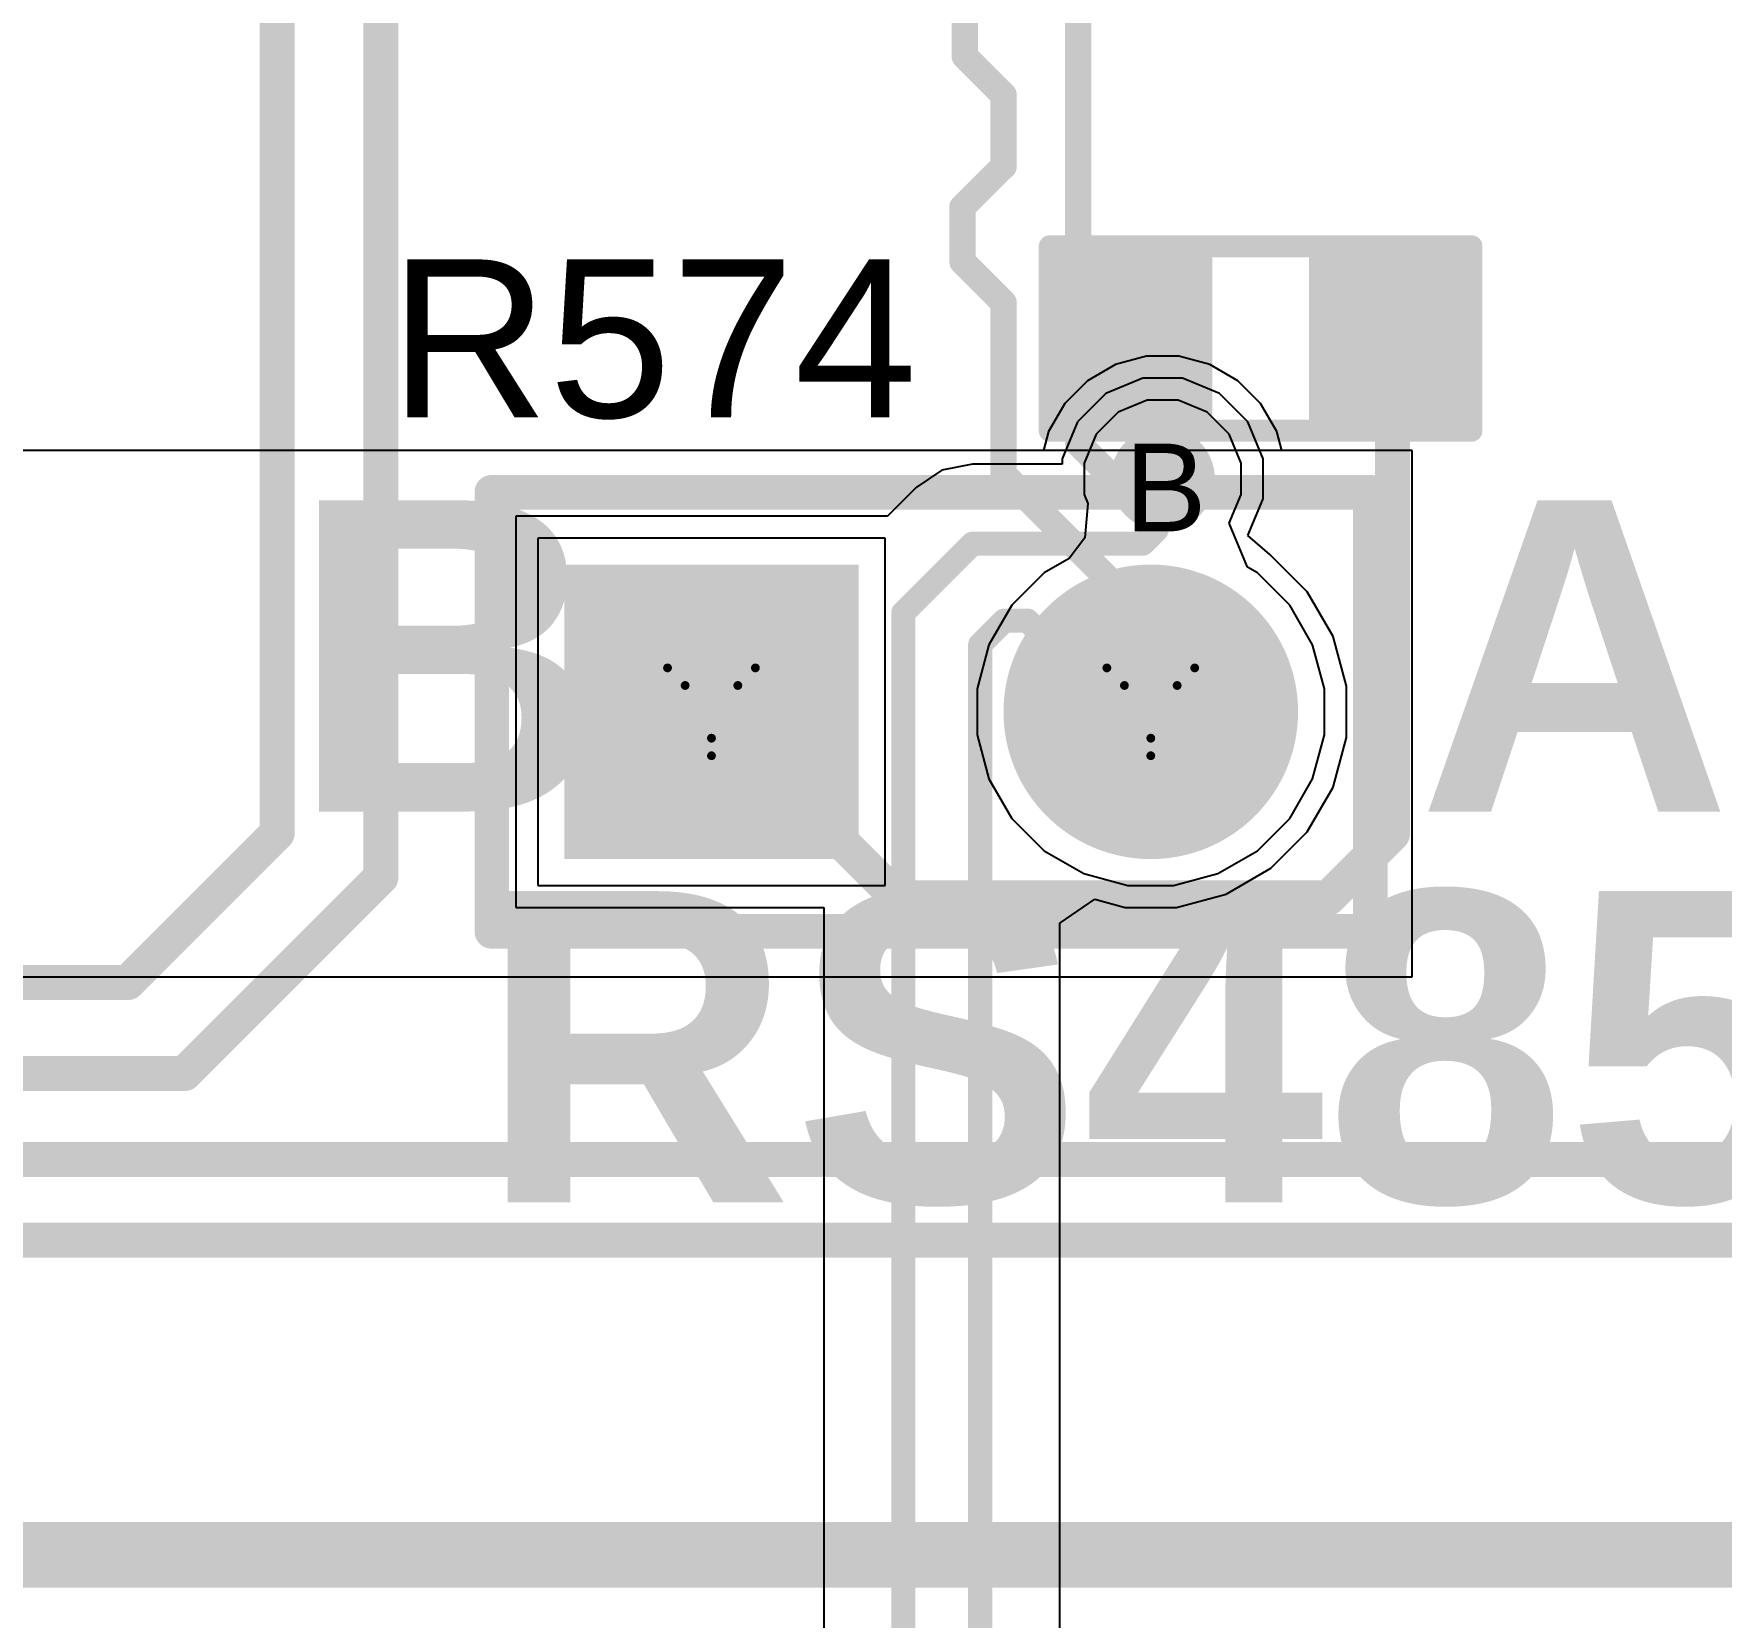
# Model space of a CAD drawing. Header units: inches. Extents: x 0 to 5379, y 0 to 5429.
# Drawn here: x 154.32 to 164.08, y 109.7 to 118.86 of the extents above; entities that cross this region are included whole.
import ezdxf

# ---------------------------------------------------------------- set-up
doc = ezdxf.new("R2010")
doc.units = ezdxf.units.IN
for name, color, linetype in [('Bottom Layer', 5, 'Continuous'), ('Bottom Solder', 6, 'Continuous'), ('Drill Drawing', 1, 'Continuous'), ('GND01', 16, 'Continuous'), ('GND02', 76, 'Continuous'), ('Multi-Layer', 9, 'Continuous'), ('Pad Holes', 156, 'Continuous'), ('PWR', 156, 'Continuous'), ('SIG 01', 90, 'Continuous'), ('Top Layer', 1, 'Continuous'), ('Top Overlay', 2, 'Continuous'), ('Top Paste', 8, 'Continuous'), ('Top Solder', 216, 'Continuous'), ('Via Holes', 16, 'Continuous')]:
    doc.layers.add(name, color=color, linetype=linetype)
doc.styles.add('Arial', font='', dxfattribs={"height": 0.2})
doc.styles.add('Arial_Bold', font='', dxfattribs={"height": 0.2})
doc.styles.get('Arial').set_extended_font_data('Arial')
doc.styles.get('Arial_Bold').set_extended_font_data('Arial', bold=True)

# ---------------------------------------------------------------- blocks, each defined once
blk = doc.blocks.new('R___0603_207')
at = {"layer": 'Top Layer'}
for points in [[(-0.381, 0.4445), (-0.381, -0.4445), (-1.143, -0.4445), (-1.143, 0.4445)], [(1.143, 0.4445), (1.143, -0.4445), (0.381, -0.4445), (0.381, 0.4445)]]:
    blk.add_hatch(color=1, dxfattribs=at).paths.add_polyline_path(points)
at = {"layer": 'Top Paste'}
for points in [[(-0.381, 0.4445), (-0.381, -0.4445), (-1.143, -0.4445), (-1.143, 0.4445)], [(1.143, 0.4445), (1.143, -0.4445), (0.381, -0.4445), (0.381, 0.4445)]]:
    blk.add_hatch(color=8, dxfattribs=at).paths.add_polyline_path(points)
at = {"layer": 'Top Solder'}
for points in [[(-0.2794, 0.5461), (-0.2794, -0.5461), (-1.2446, -0.5461), (-1.2446, 0.5461)], [(1.2446, 0.5461), (1.2446, -0.5461), (0.2794, -0.5461), (0.2794, 0.5461)]]:
    blk.add_hatch(color=216, dxfattribs=at).paths.add_polyline_path(points)
at = {"layer": 'Top Overlay'}
for points in [[(-1.2192, 0.5334, 0.127, 0.127, 0), (-1.2192, -0.5334, 0.127, 0.127, 0)], [(1.2192, 0.5334, 0.127, 0.127, 0), (-1.2192, 0.5334, 0.127, 0.127, 0)], [(1.2192, 0.5334, 0.127, 0.127, 0), (1.2192, -0.5334, 0.127, 0.127, 0)], [(1.2192, -0.5334, 0.127, 0.127, 0), (-1.2192, -0.5334, 0.127, 0.127, 0)]]:
    blk.add_lwpolyline(points, format="xyseb", dxfattribs=at)
for points in [[(-1.25095, 0.5334, 0.0635, 0.0635, 1), (-1.18745, 0.5334, 0.0635, 0.0635, 1)], [(-1.25095, 0.5334, 0.0635, 0.0635, 1), (-1.18745, 0.5334, 0.0635, 0.0635, 1)], [(1.18745, 0.5334, 0.0635, 0.0635, 1), (1.25095, 0.5334, 0.0635, 0.0635, 1)], [(1.18745, 0.5334, 0.0635, 0.0635, 1), (1.25095, 0.5334, 0.0635, 0.0635, 1)], [(-1.25095, -0.5334, 0.0635, 0.0635, 1), (-1.18745, -0.5334, 0.0635, 0.0635, 1)], [(-1.25095, -0.5334, 0.0635, 0.0635, 1), (-1.18745, -0.5334, 0.0635, 0.0635, 1)], [(1.18745, -0.5334, 0.0635, 0.0635, 1), (1.25095, -0.5334, 0.0635, 0.0635, 1)], [(1.18745, -0.5334, 0.0635, 0.0635, 1), (1.25095, -0.5334, 0.0635, 0.0635, 1)]]:
    blk.add_lwpolyline(points, format="xyseb", close=True, dxfattribs=at)
blk = doc.blocks.new('HDR1X2__792')
at = {"layer": 'Bottom Layer'}
blk.add_hatch(color=5, dxfattribs=at).paths.add_polyline_path([(-0.75, 0.75), (0.75, 0.75), (0.75, -0.75), (-0.75, -0.75)])
h = blk.add_hatch(color=5, dxfattribs=at)
edge = h.paths.add_edge_path()
edge.add_arc((2.54, 0), 0.75, 0, 360)
at = {"layer": 'Bottom Solder'}
blk.add_hatch(color=6, dxfattribs=at).paths.add_polyline_path([(-0.8516, 0.8516), (0.8516, 0.8516), (0.8516, -0.8516), (-0.8516, -0.8516)])
h = blk.add_hatch(color=6, dxfattribs=at)
edge = h.paths.add_edge_path()
edge.add_arc((2.54, 0), 0.8516, 0, 360)
at = {"layer": 'GND01'}
blk.add_hatch(color=16, dxfattribs=at).paths.add_polyline_path([(-0.75, 0.75), (0.75, 0.75), (0.75, -0.75), (-0.75, -0.75)])
h = blk.add_hatch(color=16, dxfattribs=at)
edge = h.paths.add_edge_path()
edge.add_arc((2.54, 0), 0.75, 0, 360)
at = {"layer": 'GND02'}
blk.add_hatch(color=76, dxfattribs=at).paths.add_polyline_path([(-0.75, 0.75), (0.75, 0.75), (0.75, -0.75), (-0.75, -0.75)])
h = blk.add_hatch(color=76, dxfattribs=at)
edge = h.paths.add_edge_path()
edge.add_arc((2.54, 0), 0.75, 0, 360)
at = {"layer": 'Multi-Layer'}
blk.add_hatch(color=9, dxfattribs=at).paths.add_polyline_path([(-0.75, 0.75), (0.75, 0.75), (0.75, -0.75), (-0.75, -0.75)])
h = blk.add_hatch(color=9, dxfattribs=at)
edge = h.paths.add_edge_path()
edge.add_arc((2.54, 0), 0.75, 0, 360)
at = {"layer": 'Pad Holes'}
h = blk.add_hatch(color=7, dxfattribs=at)
edge = h.paths.add_edge_path()
edge.add_arc((0, 0), 0.45, 0, 360)
h = blk.add_hatch(color=7, dxfattribs=at)
edge = h.paths.add_edge_path()
edge.add_arc((2.54, 0), 0.45, 0, 360)
at = {"layer": 'PWR'}
blk.add_hatch(color=156, dxfattribs=at).paths.add_polyline_path([(-0.75, 0.75), (0.75, 0.75), (0.75, -0.75), (-0.75, -0.75)])
h = blk.add_hatch(color=156, dxfattribs=at)
edge = h.paths.add_edge_path()
edge.add_arc((2.54, 0), 0.75, 0, 360)
at = {"layer": 'SIG 01'}
blk.add_hatch(color=90, dxfattribs=at).paths.add_polyline_path([(-0.75, 0.75), (0.75, 0.75), (0.75, -0.75), (-0.75, -0.75)])
h = blk.add_hatch(color=90, dxfattribs=at)
edge = h.paths.add_edge_path()
edge.add_arc((2.54, 0), 0.75, 0, 360)
at = {"layer": 'Top Layer'}
blk.add_hatch(color=1, dxfattribs=at).paths.add_polyline_path([(-0.75, 0.75), (0.75, 0.75), (0.75, -0.75), (-0.75, -0.75)])
h = blk.add_hatch(color=1, dxfattribs=at)
edge = h.paths.add_edge_path()
edge.add_arc((2.54, 0), 0.75, 0, 360)
at = {"layer": 'Top Solder'}
blk.add_hatch(color=216, dxfattribs=at).paths.add_polyline_path([(-0.8516, 0.8516), (0.8516, 0.8516), (0.8516, -0.8516), (-0.8516, -0.8516)])
h = blk.add_hatch(color=216, dxfattribs=at)
edge = h.paths.add_edge_path()
edge.add_arc((2.54, 0), 0.8516, 0, 360)
at = {"layer": 'Top Overlay'}
for points in [[(-1.27, 1.27, 0.2, 0.2, 0), (3.81, 1.27, 0.2, 0.2, 0)], [(-1.27, -1.27, 0.2, 0.2, 0), (-1.27, 1.27, 0.2, 0.2, 0)], [(3.81, -1.27, 0.2, 0.2, 0), (3.81, 1.27, 0.2, 0.2, 0)], [(-1.27, -1.27, 0.2, 0.2, 0), (3.81, -1.27, 0.2, 0.2, 0)]]:
    blk.add_lwpolyline(points, format="xyseb", dxfattribs=at)
for points in [[(-1.32, 1.27, 0.1, 0.1, 1), (-1.22, 1.27, 0.1, 0.1, 1)], [(-1.32, 1.27, 0.1, 0.1, 1), (-1.22, 1.27, 0.1, 0.1, 1)], [(3.76, 1.27, 0.1, 0.1, 1), (3.86, 1.27, 0.1, 0.1, 1)], [(3.76, 1.27, 0.1, 0.1, 1), (3.86, 1.27, 0.1, 0.1, 1)], [(-1.32, -1.27, 0.1, 0.1, 1), (-1.22, -1.27, 0.1, 0.1, 1)], [(-1.32, -1.27, 0.1, 0.1, 1), (-1.22, -1.27, 0.1, 0.1, 1)], [(3.76, -1.27, 0.1, 0.1, 1), (3.86, -1.27, 0.1, 0.1, 1)], [(3.76, -1.27, 0.1, 0.1, 1), (3.86, -1.27, 0.1, 0.1, 1)]]:
    blk.add_lwpolyline(points, format="xyseb", close=True, dxfattribs=at)

msp = doc.modelspace()

# ---------------------------------------------------------------- hatches: boundary and pattern name
at = {"layer": 'Bottom Layer'}
h = msp.add_hatch(color=5, dxfattribs=at)
edge = h.paths.add_edge_path()
edge.add_arc((160.8497, 116.2858), 0.2, 0, 360)
at = {"layer": 'Bottom Solder'}
h = msp.add_hatch(color=6, dxfattribs=at)
edge = h.paths.add_edge_path()
edge.add_arc((160.8497, 116.2858), 0.3016, 0, 360)
at = {"layer": 'GND01'}
h = msp.add_hatch(color=16, dxfattribs=at)
edge = h.paths.add_edge_path()
edge.add_arc((160.8497, 116.2858), 0.2, 0, 360)
at = {"layer": 'GND02'}
h = msp.add_hatch(color=76, dxfattribs=at)
edge = h.paths.add_edge_path()
edge.add_arc((160.8497, 116.2858), 0.2, 0, 360)
at = {"layer": 'PWR'}
h = msp.add_hatch(color=156, dxfattribs=at)
edge = h.paths.add_edge_path()
edge.add_arc((160.8497, 116.2858), 0.2, 0, 360)
at = {"layer": 'SIG 01'}
h = msp.add_hatch(color=90, dxfattribs=at)
edge = h.paths.add_edge_path()
edge.add_arc((160.8497, 116.2858), 0.2, 0, 360)
at = {"layer": 'Top Layer'}
h = msp.add_hatch(color=1, dxfattribs=at)
edge = h.paths.add_edge_path()
edge.add_arc((160.8497, 116.2858), 0.2, 0, 360)
at = {"layer": 'Top Solder'}
h = msp.add_hatch(color=216, dxfattribs=at)
edge = h.paths.add_edge_path()
edge.add_arc((160.8497, 116.2858), 0.3016, 0, 360)
at = {"layer": 'Via Holes'}
h = msp.add_hatch(color=7, dxfattribs=at)
edge = h.paths.add_edge_path()
edge.add_arc((160.8497, 116.2858), 0.1, 0, 360)

# ---------------------------------------------------------------- linework, layer by layer
at = {"layer": 'Bottom Layer'}
for p, q in [((160.7564, 116.9938), (160.5764, 116.9455)), ((160.9429, 116.9938), (160.7564, 116.9938)), ((161.1229, 116.9455), (160.9429, 116.9938)), ((160.5764, 116.9455), (160.4149, 116.8523)), ((161.2844, 116.8523), (161.1229, 116.9455)), ((160.4149, 116.8523), (160.2831, 116.7205)), ((161.4162, 116.7205), (161.2844, 116.8523)), ((160.2831, 116.7205), (160.1899, 116.5591)), ((161.5094, 116.5591), (161.4162, 116.7205)), ((160.1899, 116.5591), (160.1606, 116.4497)), ((161.5387, 116.4497), (161.5094, 116.5591)), ((162.293, 116.4497), (146.317, 116.4497)), ((160.1606, 116.4497), (151.1266, 116.4497)), ((162.293, 116.4497), (161.5387, 116.4497)), ((162.293, 113.4058), (162.293, 116.4497)), ((162.293, 113.4058), (162.293, 116.4497)), ((146.317, 113.4058), (162.293, 113.4058)), ((146.317, 113.4058), (162.293, 113.4058))]:
    msp.add_line(p, q, dxfattribs=at)
at = {"layer": 'Drill Drawing'}
for points in [[(157.987, 115.1917, 0.0508, 0.0508, 0), (158.495, 115.1917, 0.0508, 0.0508, 0)], [(157.987, 115.1917, 0.0508, 0.0508, 0), (158.241, 114.6837, 0.0508, 0.0508, 0)], [(158.241, 114.6837, 0.0508, 0.0508, 0), (158.495, 115.1917, 0.0508, 0.0508, 0)], [(160.527, 115.1917, 0.0508, 0.0508, 0), (161.035, 115.1917, 0.0508, 0.0508, 0)], [(160.527, 115.1917, 0.0508, 0.0508, 0), (160.781, 114.6837, 0.0508, 0.0508, 0)], [(160.781, 114.6837, 0.0508, 0.0508, 0), (161.035, 115.1917, 0.0508, 0.0508, 0)], [(158.0886, 115.0901, 0.0508, 0.0508, 0), (158.3934, 115.0901, 0.0508, 0.0508, 0)], [(158.0886, 115.0901, 0.0508, 0.0508, 0), (158.241, 114.7853, 0.0508, 0.0508, 0)], [(158.241, 114.7853, 0.0508, 0.0508, 0), (158.3934, 115.0901, 0.0508, 0.0508, 0)], [(160.6286, 115.0901, 0.0508, 0.0508, 0), (160.9334, 115.0901, 0.0508, 0.0508, 0)], [(160.6286, 115.0901, 0.0508, 0.0508, 0), (160.781, 114.7853, 0.0508, 0.0508, 0)], [(160.781, 114.7853, 0.0508, 0.0508, 0), (160.9334, 115.0901, 0.0508, 0.0508, 0)]]:
    msp.add_lwpolyline(points, format="xyseb", dxfattribs=at)
for points in [[(157.9743, 115.1917, 0.0254, 0.0254, 1), (157.9997, 115.1917, 0.0254, 0.0254, 1)], [(157.9743, 115.1917, 0.0254, 0.0254, 1), (157.9997, 115.1917, 0.0254, 0.0254, 1)], [(158.4823, 115.1917, 0.0254, 0.0254, 1), (158.5077, 115.1917, 0.0254, 0.0254, 1)], [(158.4823, 115.1917, 0.0254, 0.0254, 1), (158.5077, 115.1917, 0.0254, 0.0254, 1)], [(160.5143, 115.1917, 0.0254, 0.0254, 1), (160.5397, 115.1917, 0.0254, 0.0254, 1)], [(160.5143, 115.1917, 0.0254, 0.0254, 1), (160.5397, 115.1917, 0.0254, 0.0254, 1)], [(161.0223, 115.1917, 0.0254, 0.0254, 1), (161.0477, 115.1917, 0.0254, 0.0254, 1)], [(161.0223, 115.1917, 0.0254, 0.0254, 1), (161.0477, 115.1917, 0.0254, 0.0254, 1)], [(158.0759, 115.0901, 0.0254, 0.0254, 1), (158.1013, 115.0901, 0.0254, 0.0254, 1)], [(158.0759, 115.0901, 0.0254, 0.0254, 1), (158.1013, 115.0901, 0.0254, 0.0254, 1)], [(158.3807, 115.0901, 0.0254, 0.0254, 1), (158.4061, 115.0901, 0.0254, 0.0254, 1)], [(158.3807, 115.0901, 0.0254, 0.0254, 1), (158.4061, 115.0901, 0.0254, 0.0254, 1)], [(160.6159, 115.0901, 0.0254, 0.0254, 1), (160.6413, 115.0901, 0.0254, 0.0254, 1)], [(160.6159, 115.0901, 0.0254, 0.0254, 1), (160.6413, 115.0901, 0.0254, 0.0254, 1)], [(160.9207, 115.0901, 0.0254, 0.0254, 1), (160.9461, 115.0901, 0.0254, 0.0254, 1)], [(160.9207, 115.0901, 0.0254, 0.0254, 1), (160.9461, 115.0901, 0.0254, 0.0254, 1)], [(158.2283, 114.7853, 0.0254, 0.0254, 1), (158.2537, 114.7853, 0.0254, 0.0254, 1)], [(158.2283, 114.7853, 0.0254, 0.0254, 1), (158.2537, 114.7853, 0.0254, 0.0254, 1)], [(160.7683, 114.7853, 0.0254, 0.0254, 1), (160.7937, 114.7853, 0.0254, 0.0254, 1)], [(160.7683, 114.7853, 0.0254, 0.0254, 1), (160.7937, 114.7853, 0.0254, 0.0254, 1)], [(158.2283, 114.6837, 0.0254, 0.0254, 1), (158.2537, 114.6837, 0.0254, 0.0254, 1)], [(158.2283, 114.6837, 0.0254, 0.0254, 1), (158.2537, 114.6837, 0.0254, 0.0254, 1)], [(160.7683, 114.6837, 0.0254, 0.0254, 1), (160.7937, 114.6837, 0.0254, 0.0254, 1)], [(160.7683, 114.6837, 0.0254, 0.0254, 1), (160.7937, 114.6837, 0.0254, 0.0254, 1)]]:
    msp.add_lwpolyline(points, format="xyseb", close=True, dxfattribs=at)
at = {"layer": 'GND01'}
for p, q in [((160.7593, 116.7398), (160.5925, 116.6707)), ((160.94, 116.7398), (160.7593, 116.7398)), ((161.1068, 116.6707), (160.94, 116.7398)), ((160.5925, 116.6707), (160.4648, 116.5429)), ((161.2345, 116.5429), (161.1068, 116.6707)), ((160.4648, 116.5429), (160.3957, 116.3761)), ((161.3037, 116.3761), (161.2345, 116.5429)), ((160.3957, 116.3761), (160.3957, 116.1955)), ((161.3037, 116.1955), (161.3037, 116.3761)), ((160.3957, 116.1955), (160.4175, 116.1427)), ((160.4175, 116.1427), (160.3997, 115.9432)), ((161.2345, 116.0286), (161.3037, 116.1955)), ((161.3396, 115.7745), (161.2345, 116.0286)), ((159.245, 115.9417), (157.237, 115.9417)), ((157.237, 115.9417), (157.237, 113.9337)), ((159.245, 113.9337), (159.245, 115.9417)), ((160.3997, 115.9432), (160.3094, 115.8247)), ((160.3094, 115.8247), (160.1645, 115.7411)), ((160.1645, 115.7411), (159.9776, 115.5542)), ((161.3975, 115.7411), (161.3396, 115.7745)), ((161.5844, 115.5542), (161.3975, 115.7411)), ((159.9776, 115.5542), (159.8454, 115.3252)), ((161.7166, 115.3252), (161.5844, 115.5542)), ((159.8454, 115.3252), (159.777, 115.0699)), ((161.785, 115.0699), (161.7166, 115.3252)), ((159.777, 115.0699), (159.777, 114.8055)), ((161.785, 114.8055), (161.785, 115.0699)), ((159.777, 114.8055), (159.8454, 114.5502)), ((161.7166, 114.5502), (161.785, 114.8055)), ((159.8454, 114.5502), (159.9776, 114.3212)), ((161.5844, 114.3212), (161.7166, 114.5502)), ((159.9776, 114.3212), (160.1645, 114.1343)), ((161.3975, 114.1343), (161.5844, 114.3212)), ((160.1645, 114.1343), (160.3935, 114.0021)), ((161.1685, 114.0021), (161.3975, 114.1343)), ((160.3935, 114.0021), (160.6488, 113.9337)), ((160.9132, 113.9337), (161.1685, 114.0021)), ((157.237, 113.9337), (159.245, 113.9337)), ((160.6488, 113.9337), (160.9132, 113.9337))]:
    msp.add_line(p, q, dxfattribs=at)
at = {"layer": 'GND02'}
for p, q in [((160.7593, 116.7398), (160.5925, 116.6707)), ((160.94, 116.7398), (160.7593, 116.7398)), ((161.1068, 116.6707), (160.94, 116.7398)), ((160.5925, 116.6707), (160.4648, 116.5429)), ((161.2345, 116.5429), (161.1068, 116.6707)), ((160.4648, 116.5429), (160.3957, 116.3761)), ((161.3037, 116.3761), (161.2345, 116.5429)), ((160.3957, 116.3761), (160.3957, 116.1955)), ((161.3037, 116.1955), (161.3037, 116.3761)), ((160.3957, 116.1955), (160.4175, 116.1427)), ((160.4175, 116.1427), (160.3997, 115.9432)), ((161.2345, 116.0286), (161.3037, 116.1955)), ((161.3396, 115.7745), (161.2345, 116.0286)), ((159.245, 115.9417), (157.237, 115.9417)), ((157.237, 115.9417), (157.237, 113.9337)), ((159.245, 113.9337), (159.245, 115.9417)), ((160.3997, 115.9432), (160.3094, 115.8247)), ((160.3094, 115.8247), (160.1645, 115.7411)), ((160.1645, 115.7411), (159.9776, 115.5542)), ((161.3975, 115.7411), (161.3396, 115.7745)), ((161.5844, 115.5542), (161.3975, 115.7411)), ((159.9776, 115.5542), (159.8454, 115.3252)), ((161.7166, 115.3252), (161.5844, 115.5542)), ((159.8454, 115.3252), (159.777, 115.0699)), ((161.785, 115.0699), (161.7166, 115.3252)), ((159.777, 115.0699), (159.777, 114.8055)), ((161.785, 114.8055), (161.785, 115.0699)), ((159.777, 114.8055), (159.8454, 114.5502)), ((161.7166, 114.5502), (161.785, 114.8055)), ((159.8454, 114.5502), (159.9776, 114.3212)), ((161.5844, 114.3212), (161.7166, 114.5502)), ((159.9776, 114.3212), (160.1645, 114.1343)), ((161.3975, 114.1343), (161.5844, 114.3212)), ((160.1645, 114.1343), (160.3935, 114.0021)), ((161.1685, 114.0021), (161.3975, 114.1343)), ((160.3935, 114.0021), (160.6488, 113.9337)), ((160.9132, 113.9337), (161.1685, 114.0021)), ((157.237, 113.9337), (159.245, 113.9337)), ((160.6488, 113.9337), (160.9132, 113.9337))]:
    msp.add_line(p, q, dxfattribs=at)
at = {"layer": 'PWR'}
for p, q in [((160.7593, 116.7398), (160.5925, 116.6707)), ((160.94, 116.7398), (160.7593, 116.7398)), ((161.1068, 116.6707), (160.94, 116.7398)), ((160.5925, 116.6707), (160.4648, 116.5429)), ((161.2345, 116.5429), (161.1068, 116.6707)), ((160.4648, 116.5429), (160.3957, 116.3761)), ((161.3037, 116.3761), (161.2345, 116.5429)), ((160.3957, 116.3761), (160.3957, 116.1955)), ((161.3037, 116.1955), (161.3037, 116.3761)), ((160.3957, 116.1955), (160.4175, 116.1427)), ((160.4175, 116.1427), (160.3997, 115.9432)), ((161.2345, 116.0286), (161.3037, 116.1955)), ((161.3396, 115.7745), (161.2345, 116.0286)), ((159.245, 115.9417), (157.237, 115.9417)), ((157.237, 115.9417), (157.237, 113.9337)), ((159.245, 113.9337), (159.245, 115.9417)), ((160.3997, 115.9432), (160.3094, 115.8247)), ((160.3094, 115.8247), (160.1645, 115.7411)), ((160.1645, 115.7411), (159.9776, 115.5542)), ((161.3975, 115.7411), (161.3396, 115.7745)), ((161.5844, 115.5542), (161.3975, 115.7411)), ((159.9776, 115.5542), (159.8454, 115.3252)), ((161.7166, 115.3252), (161.5844, 115.5542)), ((159.8454, 115.3252), (159.777, 115.0699)), ((161.785, 115.0699), (161.7166, 115.3252)), ((159.777, 115.0699), (159.777, 114.8055)), ((161.785, 114.8055), (161.785, 115.0699)), ((159.777, 114.8055), (159.8454, 114.5502)), ((161.7166, 114.5502), (161.785, 114.8055)), ((159.8454, 114.5502), (159.9776, 114.3212)), ((161.5844, 114.3212), (161.7166, 114.5502)), ((159.9776, 114.3212), (160.1645, 114.1343)), ((161.3975, 114.1343), (161.5844, 114.3212)), ((160.1645, 114.1343), (160.3935, 114.0021)), ((161.1685, 114.0021), (161.3975, 114.1343)), ((160.3935, 114.0021), (160.6488, 113.9337)), ((160.9132, 113.9337), (161.1685, 114.0021)), ((157.237, 113.9337), (159.245, 113.9337)), ((160.6488, 113.9337), (160.9132, 113.9337))]:
    msp.add_line(p, q, dxfattribs=at)
at = {"layer": 'SIG 01'}
for p, q in [((160.7341, 116.8668), (160.5205, 116.7783)), ((160.9652, 116.8668), (160.7341, 116.8668)), ((161.1788, 116.7783), (160.9652, 116.8668)), ((160.5205, 116.7783), (160.3571, 116.6149)), ((161.3422, 116.6149), (161.1788, 116.7783)), ((160.3571, 116.6149), (160.2687, 116.4013)), ((161.4307, 116.4013), (161.3422, 116.6149)), ((160.2687, 116.4013), (160.2687, 116.3696)), ((161.4307, 116.1702), (161.4307, 116.4013)), ((159.5738, 116.3346), (159.4246, 116.235)), ((159.7497, 116.3696), (159.5738, 116.3346)), ((160.2687, 116.3696), (159.7497, 116.3696)), ((159.4246, 116.235), (159.2583, 116.0687)), ((161.3422, 115.9567), (161.4307, 116.1702)), ((159.2583, 116.0687), (157.11, 116.0687)), ((157.11, 116.0687), (157.11, 113.8067)), ((161.4684, 115.8468), (161.3422, 115.9567)), ((161.4755, 115.8427), (161.4684, 115.8468)), ((161.686, 115.6321), (161.4755, 115.8427)), ((161.8349, 115.3742), (161.686, 115.6321)), ((161.912, 115.0866), (161.8349, 115.3742)), ((161.912, 114.7888), (161.912, 115.0866)), ((161.8349, 114.5011), (161.912, 114.7888)), ((161.686, 114.2432), (161.8349, 114.5011)), ((161.4755, 114.0327), (161.686, 114.2432)), ((161.2176, 113.8838), (161.4755, 114.0327)), ((160.9299, 113.8067), (161.2176, 113.8838)), ((157.11, 113.8067), (158.8907, 113.8067)), ((158.8907, 113.8067), (158.8907, 106.1933)), ((160.2545, 113.7161), (160.4577, 113.8534)), ((160.4577, 113.8534), (160.6321, 113.8067)), ((160.6321, 113.8067), (160.9299, 113.8067)), ((160.2545, 106.2716), (160.2545, 113.7161))]:
    msp.add_line(p, q, dxfattribs=at)
for points in [[(160.8153, 116.2515, 0.1397, 0.1397, 0), (160.8497, 116.2858, 0.1397, 0.1397, 0)], [(160.8153, 115.9918, 0.1397, 0.1397, 0), (160.8153, 116.2515, 0.1397, 0.1397, 0)], [(160.7335, 115.9099, 0.1397, 0.1397, 0), (160.8153, 115.9918, 0.1397, 0.1397, 0)], [(159.3503, 115.5106, 0.1397, 0.1397, 0), (159.7497, 115.9099, 0.1397, 0.1397, 0)], [(159.7497, 115.9099, 0.1397, 0.1397, 0), (160.7335, 115.9099, 0.1397, 0.1397, 0)], [(159.3503, 104.21, 0.1397, 0.1397, 0), (159.3503, 115.5106, 0.1397, 0.1397, 0)], [(159.7948, 115.3265, 0.1397, 0.1397, 0), (159.9338, 115.4654, 0.1397, 0.1397, 0)], [(159.9338, 115.4654, 0.1397, 0.1397, 0), (160.0675, 115.4654, 0.1397, 0.1397, 0)], [(160.0675, 115.4654, 0.1397, 0.1397, 0), (160.5952, 114.9377, 0.1397, 0.1397, 0)], [(159.7948, 104.3942, 0.1397, 0.1397, 0), (159.7948, 115.3265, 0.1397, 0.1397, 0)], [(160.5952, 114.9377, 0.1397, 0.1397, 0), (160.781, 114.9377, 0.1397, 0.1397, 0)]]:
    msp.add_lwpolyline(points, format="xyseb", dxfattribs=at)
for points in [[(160.7804, 116.2515, 0.0698, 0.0698, 1), (160.8503, 116.2515, 0.0698, 0.0698, 1)], [(160.7804, 116.2515, 0.0698, 0.0698, 1), (160.8503, 116.2515, 0.0698, 0.0698, 1)], [(160.8147, 116.2858, 0.0698, 0.0698, 1), (160.8846, 116.2858, 0.0698, 0.0698, 1)], [(160.7804, 115.9918, 0.0698, 0.0698, 1), (160.8503, 115.9918, 0.0698, 0.0698, 1)], [(160.7804, 115.9918, 0.0698, 0.0698, 1), (160.8503, 115.9918, 0.0698, 0.0698, 1)], [(159.7148, 115.9099, 0.0698, 0.0698, 1), (159.7846, 115.9099, 0.0698, 0.0698, 1)], [(159.7148, 115.9099, 0.0698, 0.0698, 1), (159.7846, 115.9099, 0.0698, 0.0698, 1)], [(160.6986, 115.9099, 0.0698, 0.0698, 1), (160.7684, 115.9099, 0.0698, 0.0698, 1)], [(160.6986, 115.9099, 0.0698, 0.0698, 1), (160.7684, 115.9099, 0.0698, 0.0698, 1)], [(159.3154, 115.5106, 0.0698, 0.0698, 1), (159.3853, 115.5106, 0.0698, 0.0698, 1)], [(159.3154, 115.5106, 0.0698, 0.0698, 1), (159.3853, 115.5106, 0.0698, 0.0698, 1)], [(159.8989, 115.4654, 0.0698, 0.0698, 1), (159.9687, 115.4654, 0.0698, 0.0698, 1)], [(159.8989, 115.4654, 0.0698, 0.0698, 1), (159.9687, 115.4654, 0.0698, 0.0698, 1)], [(160.0326, 115.4654, 0.0698, 0.0698, 1), (160.1024, 115.4654, 0.0698, 0.0698, 1)], [(160.0326, 115.4654, 0.0698, 0.0698, 1), (160.1024, 115.4654, 0.0698, 0.0698, 1)], [(159.7599, 115.3265, 0.0698, 0.0698, 1), (159.8298, 115.3265, 0.0698, 0.0698, 1)], [(159.7599, 115.3265, 0.0698, 0.0698, 1), (159.8298, 115.3265, 0.0698, 0.0698, 1)], [(160.5603, 114.9377, 0.0698, 0.0698, 1), (160.6302, 114.9377, 0.0698, 0.0698, 1)], [(160.5603, 114.9377, 0.0698, 0.0698, 1), (160.6302, 114.9377, 0.0698, 0.0698, 1)], [(160.7461, 114.9377, 0.0698, 0.0698, 1), (160.8159, 114.9377, 0.0698, 0.0698, 1)]]:
    msp.add_lwpolyline(points, format="xyseb", close=True, dxfattribs=at)
at = {"layer": 'Top Layer'}
for points in [[(155.73, 114.2356, 0.2032, 0.2032, 0), (155.73, 132.2736, 0.2032, 0.2032, 0)], [(156.3295, 113.981, 0.2032, 0.2032, 0), (156.3295, 129.7679, 0.2032, 0.2032, 0)], [(160.3619, 116.4893, 0.1524, 0.1524, 0), (160.3619, 122.0113, 0.1524, 0.1524, 0)], [(159.7056, 118.7292, 0.1524, 0.1524, 0), (159.7056, 118.9894, 0.1524, 0.1524, 0)], [(159.7056, 118.7292, 0.1524, 0.1524, 0), (159.9301, 118.5047, 0.1524, 0.1524, 0)], [(159.9301, 118.0918, 0.1524, 0.1524, 0), (159.9301, 118.5047, 0.1524, 0.1524, 0)], [(159.692, 117.856, 0.1524, 0.1524, 0), (159.9278, 118.0918, 0.1524, 0.1524, 0)], [(159.9278, 118.0918, 0.1524, 0.1524, 0), (159.9301, 118.0918, 0.1524, 0.1524, 0)], [(159.692, 117.5413, 0.1524, 0.1524, 0), (159.692, 117.856, 0.1524, 0.1524, 0)], [(159.692, 117.5413, 0.1524, 0.1524, 0), (159.9301, 117.3031, 0.1524, 0.1524, 0)], [(159.9301, 116.3105, 0.1524, 0.1524, 0), (159.9301, 117.3031, 0.1524, 0.1524, 0)], [(162.178, 114.2319, 0.2032, 0.2032, 0), (162.178, 117.0968, 0.2032, 0.2032, 0)], [(160.3619, 116.4893, 0.1524, 0.1524, 0), (160.5655, 116.2858, 0.1524, 0.1524, 0)], [(159.9301, 116.3105, 0.1524, 0.1524, 0), (160.5232, 115.7174, 0.1524, 0.1524, 0)], [(160.5655, 116.2858, 0.1524, 0.1524, 0), (160.8497, 116.2858, 0.1524, 0.1524, 0)], [(160.5232, 115.1956, 0.1524, 0.1524, 0), (160.5232, 115.7174, 0.1524, 0.1524, 0)], [(160.5232, 115.1956, 0.1524, 0.1524, 0), (160.781, 114.9378, 0.1524, 0.1524, 0)], [(158.241, 114.9378, 0.2032, 0.2032, 0), (159.3181, 113.8607, 0.2032, 0.2032, 0)], [(154.8666, 113.3722, 0.2032, 0.2032, 0), (155.73, 114.2356, 0.2032, 0.2032, 0)], [(161.8069, 113.8607, 0.2032, 0.2032, 0), (162.178, 114.2319, 0.2032, 0.2032, 0)], [(155.1944, 112.8459, 0.2032, 0.2032, 0), (156.3295, 113.981, 0.2032, 0.2032, 0)], [(159.3181, 113.8607, 0.2032, 0.2032, 0), (161.8069, 113.8607, 0.2032, 0.2032, 0)], [(145.9964, 113.3722, 0.2032, 0.2032, 0), (154.8666, 113.3722, 0.2032, 0.2032, 0)], [(109.5968, 112.8459, 0.2032, 0.2032, 0), (155.1944, 112.8459, 0.2032, 0.2032, 0)], [(108.2603, 112.3488, 0.2032, 0.2032, 0), (165.3156, 112.3488, 0.2032, 0.2032, 0)], [(107.8836, 111.8824, 0.2032, 0.2032, 0), (165.6073, 111.8824, 0.2032, 0.2032, 0)], [(75.1078, 110.0621, 0.381, 0.381, 0), (166.3231, 110.0621, 0.381, 0.381, 0)]]:
    msp.add_lwpolyline(points, format="xyseb", dxfattribs=at)
for points in [[(159.6675, 118.7292, 0.0762, 0.0762, 1), (159.7437, 118.7292, 0.0762, 0.0762, 1)], [(159.6675, 118.7292, 0.0762, 0.0762, 1), (159.7437, 118.7292, 0.0762, 0.0762, 1)], [(159.892, 118.5047, 0.0762, 0.0762, 1), (159.9682, 118.5047, 0.0762, 0.0762, 1)], [(159.892, 118.5047, 0.0762, 0.0762, 1), (159.9682, 118.5047, 0.0762, 0.0762, 1)], [(159.8897, 118.0918, 0.0762, 0.0762, 1), (159.9659, 118.0918, 0.0762, 0.0762, 1)], [(159.8897, 118.0918, 0.0762, 0.0762, 1), (159.9659, 118.0918, 0.0762, 0.0762, 1)], [(159.892, 118.0918, 0.0762, 0.0762, 1), (159.9682, 118.0918, 0.0762, 0.0762, 1)], [(159.892, 118.0918, 0.0762, 0.0762, 1), (159.9682, 118.0918, 0.0762, 0.0762, 1)], [(159.6539, 117.856, 0.0762, 0.0762, 1), (159.7301, 117.856, 0.0762, 0.0762, 1)], [(159.6539, 117.856, 0.0762, 0.0762, 1), (159.7301, 117.856, 0.0762, 0.0762, 1)], [(159.6539, 117.5413, 0.0762, 0.0762, 1), (159.7301, 117.5413, 0.0762, 0.0762, 1)], [(159.6539, 117.5413, 0.0762, 0.0762, 1), (159.7301, 117.5413, 0.0762, 0.0762, 1)], [(159.892, 117.3031, 0.0762, 0.0762, 1), (159.9682, 117.3031, 0.0762, 0.0762, 1)], [(159.892, 117.3031, 0.0762, 0.0762, 1), (159.9682, 117.3031, 0.0762, 0.0762, 1)], [(162.1272, 117.0968, 0.1016, 0.1016, 1), (162.2288, 117.0968, 0.1016, 0.1016, 1)], [(160.3238, 116.4893, 0.0762, 0.0762, 1), (160.4, 116.4893, 0.0762, 0.0762, 1)], [(160.3238, 116.4893, 0.0762, 0.0762, 1), (160.4, 116.4893, 0.0762, 0.0762, 1)], [(159.892, 116.3105, 0.0762, 0.0762, 1), (159.9682, 116.3105, 0.0762, 0.0762, 1)], [(159.892, 116.3105, 0.0762, 0.0762, 1), (159.9682, 116.3105, 0.0762, 0.0762, 1)], [(160.5274, 116.2858, 0.0762, 0.0762, 1), (160.6036, 116.2858, 0.0762, 0.0762, 1)], [(160.5274, 116.2858, 0.0762, 0.0762, 1), (160.6036, 116.2858, 0.0762, 0.0762, 1)], [(160.8116, 116.2858, 0.0762, 0.0762, 1), (160.8878, 116.2858, 0.0762, 0.0762, 1)], [(160.4851, 115.7174, 0.0762, 0.0762, 1), (160.5613, 115.7174, 0.0762, 0.0762, 1)], [(160.4851, 115.7174, 0.0762, 0.0762, 1), (160.5613, 115.7174, 0.0762, 0.0762, 1)], [(160.4851, 115.1956, 0.0762, 0.0762, 1), (160.5613, 115.1956, 0.0762, 0.0762, 1)], [(160.4851, 115.1956, 0.0762, 0.0762, 1), (160.5613, 115.1956, 0.0762, 0.0762, 1)], [(158.1902, 114.9378, 0.1016, 0.1016, 1), (158.2918, 114.9378, 0.1016, 0.1016, 1)], [(160.7429, 114.9378, 0.0762, 0.0762, 1), (160.8191, 114.9378, 0.0762, 0.0762, 1)], [(155.6792, 114.2356, 0.1016, 0.1016, 1), (155.7808, 114.2356, 0.1016, 0.1016, 1)], [(155.6792, 114.2356, 0.1016, 0.1016, 1), (155.7808, 114.2356, 0.1016, 0.1016, 1)], [(162.1272, 114.2319, 0.1016, 0.1016, 1), (162.2288, 114.2319, 0.1016, 0.1016, 1)], [(162.1272, 114.2319, 0.1016, 0.1016, 1), (162.2288, 114.2319, 0.1016, 0.1016, 1)], [(156.2787, 113.981, 0.1016, 0.1016, 1), (156.3803, 113.981, 0.1016, 0.1016, 1)], [(156.2787, 113.981, 0.1016, 0.1016, 1), (156.3803, 113.981, 0.1016, 0.1016, 1)], [(159.2673, 113.8607, 0.1016, 0.1016, 1), (159.3689, 113.8607, 0.1016, 0.1016, 1)], [(159.2673, 113.8607, 0.1016, 0.1016, 1), (159.3689, 113.8607, 0.1016, 0.1016, 1)], [(161.7561, 113.8607, 0.1016, 0.1016, 1), (161.8577, 113.8607, 0.1016, 0.1016, 1)], [(161.7561, 113.8607, 0.1016, 0.1016, 1), (161.8577, 113.8607, 0.1016, 0.1016, 1)], [(154.8158, 113.3722, 0.1016, 0.1016, 1), (154.9174, 113.3722, 0.1016, 0.1016, 1)], [(154.8158, 113.3722, 0.1016, 0.1016, 1), (154.9174, 113.3722, 0.1016, 0.1016, 1)], [(155.1436, 112.8459, 0.1016, 0.1016, 1), (155.2452, 112.8459, 0.1016, 0.1016, 1)], [(155.1436, 112.8459, 0.1016, 0.1016, 1), (155.2452, 112.8459, 0.1016, 0.1016, 1)]]:
    msp.add_lwpolyline(points, format="xyseb", close=True, dxfattribs=at)

# ---------------------------------------------------------------- block references
at = {"rotation": 180}
msp.add_blockref('R___0603_207', (161.416, 117.0968), dxfattribs=at)
msp.add_blockref('HDR1X2__792', (158.241, 114.9377))

# ---------------------------------------------------------------- texts
at = {"layer": 'Drill Drawing', "style": 'Arial'}
msp.add_text('B', height=0.508, dxfattribs=at).set_placement((160.6296, 115.9811))
at = {"layer": 'Top Overlay', "style": 'Arial'}
msp.add_text('R574', height=0.9144, dxfattribs=at).set_placement((156.3771, 116.6399))
at = {"layer": 'Top Overlay', "style": 'Arial_Bold'}
for s, p in [('B', (155.8046, 114.3612)), ('A', (162.3238, 114.3612)), ('RS485', (156.8948, 112.1006))]:
    msp.add_text(s, height=1.8, rotation=360, dxfattribs=at).set_placement(p)

doc.saveas('drawing.dxf')
